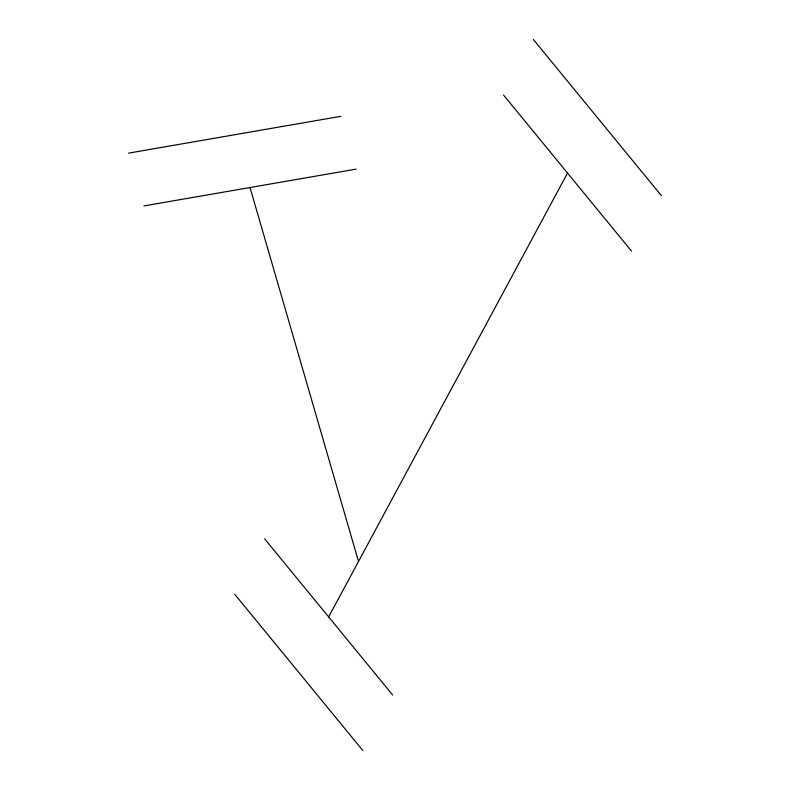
<?xml version="1.0" encoding="UTF-8"?>
<svg xmlns="http://www.w3.org/2000/svg" width="790" height="790" viewBox="0 0 790 790"><rect width="100%" height="100%" fill="white"/><g stroke="black" fill="none" stroke-linecap="round" stroke-linejoin="round"><path stroke-width="1.19" d="M328.65 616.941L567.526 173.059M128.602 153.132L340.806 116.337M143.918 205.923L356.122 169.129M533.369 39.5L661.398 195.663M503.507 94.988L631.536 251.141M264.64 538.859L392.67 695.022M234.778 594.337L362.808 750.5M250.015 187.526L358.512 561.453"/></g></svg>
